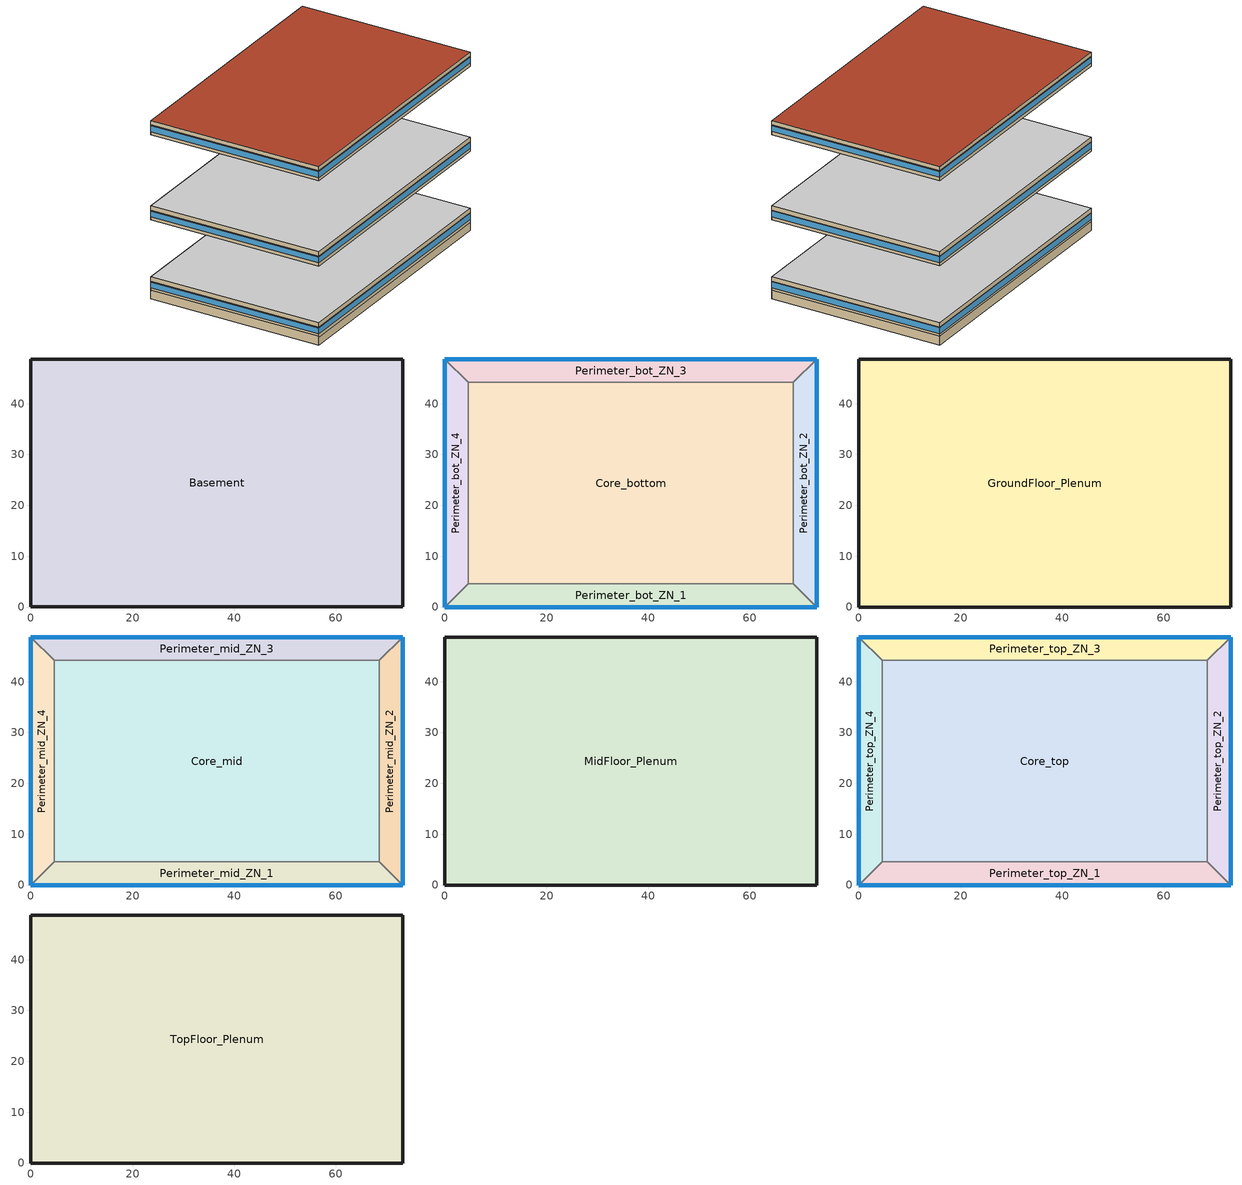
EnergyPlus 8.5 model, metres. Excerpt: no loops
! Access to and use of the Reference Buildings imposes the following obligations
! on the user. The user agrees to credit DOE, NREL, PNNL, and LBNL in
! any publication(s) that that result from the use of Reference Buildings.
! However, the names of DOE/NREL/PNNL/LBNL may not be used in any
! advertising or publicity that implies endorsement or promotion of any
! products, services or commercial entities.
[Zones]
Basement
 floor ground (ext-slab): 73.11,48.78 73.11,0.04 0,0.04 0,48.78 z-2.24
 wall ground (Underground Wall Non-res): 73.11,0.04 73.11,48.78 0,48.78 0,0.04 73.11,0.04 z-2.24:0.2
Core_bottom
 floor to Basement (INT-FLOOR-TOPSIDE): 68.53,44.16 68.53,4.57 4.57,4.57 4.57,44.16 z0
 wall to Perimeter_bot_ZN_2 (int-walls): 68.53,4.57 68.53,44.16 z0:2.74
 wall to Perimeter_bot_ZN_3 (int-walls): 68.53,44.16 4.57,44.16 z0:2.74
 wall to Perimeter_bot_ZN_1 (int-walls): 4.57,4.57 68.53,4.57 z0:2.74
 wall to Perimeter_bot_ZN_4 (int-walls): 4.57,44.16 4.57,4.57 z0:2.74
Perimeter_bot_ZN_1
 floor to Basement (INT-FLOOR-TOPSIDE): 68.53,4.57 73.11,0 0,0 4.57,4.57 z0
 wall outside (Mass Non-res Ext Wall): 0,0 73.11,0 z0:2.74
 wall to Perimeter_bot_ZN_2 (int-walls): 73.11,0 68.53,4.57 z0:2.74
 wall to Perimeter_bot_ZN_4 (int-walls): 4.57,4.57 0,0 z0:2.74
 window (Window Non-res Fixed): 0,0 73.11,0 z0.91:2.5
Perimeter_bot_ZN_2
 floor to Basement (INT-FLOOR-TOPSIDE): 68.53,44.16 73.11,48.74 73.11,0 68.53,4.57 z0
 wall outside (Mass Non-res Ext Wall): 73.11,0 73.11,48.74 z0:2.74
 wall to Perimeter_bot_ZN_3 (int-walls): 73.11,48.74 68.53,44.16 z0:2.74
 window (Window Non-res Fixed): 73.11,0 73.11,48.74 z0.91:2.5
Perimeter_bot_ZN_3
 floor to Basement (INT-FLOOR-TOPSIDE): 4.57,44.16 0,48.74 73.11,48.74 68.53,44.16 z0
 wall outside (Mass Non-res Ext Wall): 73.11,48.74 0,48.74 z0:2.74
 wall to Perimeter_bot_ZN_4 (int-walls): 0,48.74 4.57,44.16 z0:2.74
 window (Window Non-res Fixed): 73.11,48.74 0,48.74 z0.91:2.5
Perimeter_bot_ZN_4
 floor to Basement (INT-FLOOR-TOPSIDE): 4.57,4.57 0,0 0,48.74 4.57,44.16 z0
 wall outside (Mass Non-res Ext Wall): 0,48.74 0,0 z0:2.74
 window (Window Non-res Fixed): 0,48.74 0,0 z0.91:2.5
GroundFloor_Plenum
 floor to Perimeter_bot_ZN_1 (DropCeiling): 4.57,4.57 68.53,4.57 73.11,0 0,0 z2.74
 floor to Perimeter_bot_ZN_2 (DropCeiling): 73.11,48.74 73.11,0 68.53,4.57 68.53,44.16 z2.74
 floor to Perimeter_bot_ZN_3 (DropCeiling): 68.53,44.16 4.57,44.16 0,48.74 73.11,48.74 z2.74
 floor to Perimeter_bot_ZN_4 (DropCeiling): 4.57,44.16 4.57,4.57 0,0 0,48.74 z2.74
 floor to Core_bottom (DropCeiling): 68.53,4.57 4.57,4.57 4.57,44.16 68.53,44.16 z2.74
 wall outside (Mass Non-res Ext Wall): 73.11,0 73.11,48.74 0,48.74 0,0 73.11,0 z2.74:3.96
 ceiling adiabatic (INT-FLOOR-UNDERSIDE): 73.11,0 73.11,48.74 0,48.74 0,0 z3.96
Core_mid
 floor adiabatic (INT-FLOOR-TOPSIDE): 68.53,44.16 68.53,4.57 4.57,4.57 4.57,44.16 z19.82
 wall to Perimeter_mid_ZN_2 (int-walls): 68.53,4.57 68.53,44.16 z19.82:22.56
 wall to Perimeter_mid_ZN_3 (int-walls): 68.53,44.16 4.57,44.16 z19.82:22.56
 wall to Perimeter_mid_ZN_1 (int-walls): 4.57,4.57 68.53,4.57 z19.82:22.56
 wall to Perimeter_mid_ZN_4 (int-walls): 4.57,44.16 4.57,4.57 z19.82:22.56
Perimeter_mid_ZN_1
 floor adiabatic (INT-FLOOR-TOPSIDE): 68.53,4.57 73.11,0 0,0 4.57,4.57 z19.82
 wall outside (Mass Non-res Ext Wall): 0,0 73.11,0 z19.82:22.56
 wall to Perimeter_mid_ZN_2 (int-walls): 73.11,0 68.53,4.57 z19.82:22.56
 wall to Perimeter_mid_ZN_4 (int-walls): 4.57,4.57 0,0 z19.82:22.56
 window (Window Non-res Fixed): 0,0 73.11,0 z20.73:22.32
Perimeter_mid_ZN_2
 floor adiabatic (INT-FLOOR-TOPSIDE): 68.53,44.16 73.11,48.74 73.11,0 68.53,4.57 z19.82
 wall outside (Mass Non-res Ext Wall): 73.11,0 73.11,48.74 z19.82:22.56
 wall to Perimeter_mid_ZN_3 (int-walls): 73.11,48.74 68.53,44.16 z19.82:22.56
 window (Window Non-res Fixed): 73.11,0 73.11,48.74 z20.73:22.32
Perimeter_mid_ZN_3
 floor adiabatic (INT-FLOOR-TOPSIDE): 4.57,44.16 0,48.74 73.11,48.74 68.53,44.16 z19.82
 wall outside (Mass Non-res Ext Wall): 73.11,48.74 0,48.74 z19.82:22.56
 wall to Perimeter_mid_ZN_4 (int-walls): 0,48.74 4.57,44.16 z19.82:22.56
 window (Window Non-res Fixed): 73.11,48.74 0,48.74 z20.73:22.32
Perimeter_mid_ZN_4
 floor adiabatic (INT-FLOOR-TOPSIDE): 4.57,4.57 0,0 0,48.74 4.57,44.16 z19.82
 wall outside (Mass Non-res Ext Wall): 0,48.74 0,0 z19.82:22.56
 window (Window Non-res Fixed): 0,48.74 0,0 z20.73:22.32
MidFloor_Plenum
 floor to Perimeter_mid_ZN_1 (DropCeiling): 73.11,0 0,0 4.57,4.57 68.53,4.57 z22.56
 floor to Perimeter_mid_ZN_2 (DropCeiling): 73.11,0 68.53,4.57 68.53,44.16 73.11,48.74 z22.56
 floor to Perimeter_mid_ZN_3 (DropCeiling): 0,48.74 73.11,48.74 68.53,44.16 4.57,44.16 z22.56
 floor to Perimeter_mid_ZN_4 (DropCeiling): 0,0 0,48.74 4.57,44.16 4.57,4.57 z22.56
 floor to Core_mid (DropCeiling): 68.53,4.57 4.57,4.57 4.57,44.16 68.53,44.16 z22.56
 wall outside (Mass Non-res Ext Wall): 73.11,0 73.11,48.74 0,48.74 0,0 73.11,0 z22.56:23.78
 ceiling adiabatic (INT-FLOOR-UNDERSIDE): 73.11,48.74 0,48.74 0,0 73.11,0 z23.78
Core_top
 floor adiabatic (INT-FLOOR-TOPSIDE): 68.53,44.16 68.53,4.57 4.57,4.57 4.57,44.16 z43.6
 wall to Perimeter_top_ZN_2 (int-walls): 68.53,4.57 68.53,44.16 z43.6:46.34
 wall to Perimeter_top_ZN_3 (int-walls): 68.53,44.16 4.57,44.16 z43.6:46.34
 wall to Perimeter_top_ZN_1 (int-walls): 4.57,4.57 68.53,4.57 z43.6:46.34
 wall to Perimeter_top_ZN_4 (int-walls): 4.57,44.16 4.57,4.57 z43.6:46.34
Perimeter_top_ZN_1
 floor adiabatic (INT-FLOOR-TOPSIDE): 68.53,4.57 73.11,0 0,0 4.57,4.57 z43.6
 wall outside (Mass Non-res Ext Wall): 0,0 73.11,0 z43.6:46.34
 wall to Perimeter_top_ZN_2 (int-walls): 73.11,0 68.53,4.57 z43.6:46.34
 wall to Perimeter_top_ZN_4 (int-walls): 4.57,4.57 0,0 z43.6:46.34
 window (Window Non-res Fixed): 0,0 73.11,0 z44.51:46.1
Perimeter_top_ZN_2
 floor adiabatic (INT-FLOOR-TOPSIDE): 68.53,44.16 73.11,48.74 73.11,0 68.53,4.57 z43.6
 wall outside (Mass Non-res Ext Wall): 73.11,0 73.11,48.74 z43.6:46.34
 wall to Perimeter_top_ZN_3 (int-walls): 73.11,48.74 68.53,44.16 z43.6:46.34
 window (Window Non-res Fixed): 73.11,0 73.11,48.74 z44.51:46.1
Perimeter_top_ZN_3
 floor adiabatic (INT-FLOOR-TOPSIDE): 4.57,44.16 0,48.74 73.11,48.74 68.53,44.16 z43.6
 wall outside (Mass Non-res Ext Wall): 73.11,48.74 0,48.74 z43.6:46.34
 wall to Perimeter_top_ZN_4 (int-walls): 0,48.74 4.57,44.16 z43.6:46.34
 window (Window Non-res Fixed): 73.11,48.74 0,48.74 z44.51:46.1
Perimeter_top_ZN_4
 floor adiabatic (INT-FLOOR-TOPSIDE): 4.57,4.57 0,0 0,48.74 4.57,44.16 z43.6
 wall outside (Mass Non-res Ext Wall): 0,48.74 0,0 z43.6:46.34
 window (Window Non-res Fixed): 0,48.74 0,0 z44.51:46.1
TopFloor_Plenum
 floor to Perimeter_top_ZN_1 (DropCeiling): 73.11,0 0,0 4.57,4.57 68.53,4.57 z46.34
 floor to Perimeter_top_ZN_2 (DropCeiling): 73.11,0 68.53,4.57 68.53,44.16 73.11,48.74 z46.34
 floor to Perimeter_top_ZN_3 (DropCeiling): 0,48.74 73.11,48.74 68.53,44.16 4.57,44.16 z46.34
 floor to Perimeter_top_ZN_4 (DropCeiling): 0,0 0,48.74 4.57,44.16 4.57,4.57 z46.34
 floor to Core_top (DropCeiling): 4.57,44.16 68.53,44.16 68.53,4.57 4.57,4.57 z46.34
 wall outside (Mass Non-res Ext Wall): 73.11,0 73.11,48.74 0,48.74 0,0 73.11,0 z46.34:47.56
 roof outside (IEAD Non-res Roof): 73.11,0 73.11,48.74 0,48.74 0,0 z47.56
[Building]
Ref Bldg Large Office New2004_v1.3_5.0: North Axis {deg}=0; Terrain=City; Loads Convergence Tolerance Value=0.04; Temperature Convergence Tolerance Value {deltaC}=0.2; Solar Distribution=FullInteriorAndExterior; Maximum Number of Warmup Days=25; Minimum Number of Warmup Days=6
[Site:Location]
USA WA-SEATTLE: Latitude {deg}=47.45; Longitude {deg}=-122.3; Time Zone {hr}=-8; Elevation {m}=122
[SizingPeriod:DesignDay] Day of Month=21; Humidity Condition Type=Wetbulb; Barometric Pressure {Pa}=99868; Rain Indicator=No; Snow Indicator=No; Daylight Saving Time Indicator=No; Solar Model Indicator=ASHRAEClearSky
Name | Month | Day Type | Maximum Dry-Bulb Temperature {C} | Daily Dry-Bulb Temperature Range {deltaC} | Wetbulb or DewPoint at Maximum Dry-Bulb {C} | Wind Speed {m/s} | Wind Direction {deg} | Sky Clearness
SEATTLE Ann Htg 99.6% Condns DB | 12 | WinterDesignDay | -4.5 | 0 | -4.5 | 4.2 | 20 | 0
SEATTLE Ann Clg .4% Condns WB=>MDB | 8 | SummerDesignDay | 28 | 10.1 | 19.2 | 4.3 | 0 | 1
[Site:GroundTemperature:BuildingSurface]
19.744, 19.735, 19.741, 19.771, 19.825, 20.04, 20.738, 21.085, 20.449, 19.986, 19.848, 19.775
[Site:WaterMainsTemperature]
Calculation Method=CORRELATION; Annual Average Outdoor Air Temperature {C}=10.86; Maximum Difference In Monthly Average Outdoor Air Temperatures {deltaC}=13.5
[Material] Thermal Absorptance=0.9
Name | Roughness | Thickness {m} | Conductivity {W/m-K} | Density {kg/m3} | Specific Heat {J/kg-K} | Solar Absorptance | Visible Absorptance
Mass NonRes Wall Insulation | MediumRough | 0.0365395 | 0.049 | 265 | 836.8 | 0.7 | 0.7
IEAD NonRes Roof Insulation | MediumRough | 0.124663 | 0.049 | 265 | 836.8 | 0.7 | 0.7
UGWall NonRes Insulation | MediumRough | 0.0001 | 0.049 | 265 | 836.8 | 0.7 | 0.7
Std Wood 6inch | MediumSmooth | 0.15 | 0.12 | 540 | 1210 | 0.7 | 0.7
1/2IN Gypsum | Smooth | 0.0127 | 0.16 | 784.9 | 830 | 0.92 | 0.92
1IN Stucco | Smooth | 0.0253 | 0.6918 | 1858 | 837 | 0.92 | 0.92
8IN CONCRETE HW | Rough | 0.2032 | 1.311 | 2240 | 836.8 | 0.7 | 0.7
HW CONCRETE; MAT-CC05 4 HW CONCRETE | Rough | 0.1016 | 1.311 | 2240 | 836.8 | 0.7 | 0.7
Roof Membrane | VeryRough | 0.0095 | 0.16 | 1121.29 | 1460 | 0.7 | 0.7
Metal Decking | MediumSmooth | 0.0015 | 45.006 | 7680 | 418.4 | 0.7 | 0.3
Std AC02 | MediumSmooth | 0.0127 | 0.057 | 288 | 1339 | 0.7 | 0.2
[Material:NoMass]
CP02 CARPET PAD: Roughness=VeryRough; Thermal Resistance {m2-K/W}=0.2165; Thermal Absorptance=0.9; Solar Absorptance=0.7; Visible Absorptance=0.8
[WindowMaterial:SimpleGlazingSystem]
NonRes Fixed Assembly Window: U-Factor {W/m2-K}=3.23646; Solar Heat Gain Coefficient=0.39
[Construction]
Mass Non-res Ext Wall: 1IN Stucco, 8IN Concrete HW, Mass NonRes Wall Insulation, 1/2IN Gypsum
IEAD Non-res Roof: Roof Membrane, IEAD NonRes Roof Insulation, Metal Decking
ext-slab: HW CONCRETE, CP02 CARPET PAD
int-walls: 1/2IN Gypsum, 1/2IN Gypsum
INT-FLOOR-TOPSIDE: MAT-CC05 4 HW CONCRETE, CP02 CARPET PAD
INT-FLOOR-UNDERSIDE: CP02 CARPET PAD, MAT-CC05 4 HW CONCRETE
Underground Wall Non-res: 8IN Concrete HW, UGWall NonRes Insulation
Window Non-res Fixed: NonRes Fixed Assembly Window
DropCeiling: Std AC02
InteriorFurnishings: Std Wood 6inch
[Zone]
Basement: 0, 0.04, 0.2, 1, 1, autocalculate, Yes
Core_bottom; Core_top; Perimeter_bot_ZN_1; Perimeter_bot_ZN_2; Perimeter_bot_ZN_3; Perimeter_bot_ZN_4; Perimeter_top_ZN_1; Perimeter_top_ZN_2; Perimeter_top_ZN_3; Perimeter_top_ZN_4: 0, 0, 0, 1, 1, autocalculate, Yes
Core_mid; Perimeter_mid_ZN_1; Perimeter_mid_ZN_2; Perimeter_mid_ZN_3; Perimeter_mid_ZN_4: 0, 0, 0, 1, 10, autocalculate, Yes
GroundFloor_Plenum; TopFloor_Plenum: 0, 0, 0, 1, 1, autocalculate, No
MidFloor_Plenum: 0, 0, 0, 1, 10, autocalculate, No
[InternalMass] Construction=InteriorFurnishings
Name | Zone | Surface Area {m2}
Basement Internal Mass | Basement | 7126.21
Core_bottom Internal Mass | Core_bottom | 5064.65
Core_mid Internal Mass | Core_mid | 5064.65
Core_top Internal Mass | Core_top | 5064.65
Perimeter_bot_ZN_1 Internal Mass | Perimeter_bot_ZN_1 | 626.8394
Perimeter_bot_ZN_2 Internal Mass | Perimeter_bot_ZN_2 | 403.9503
Perimeter_bot_ZN_3 Internal Mass | Perimeter_bot_ZN_3 | 626.8257
Perimeter_bot_ZN_4 Internal Mass | Perimeter_bot_ZN_4 | 403.9503
Perimeter_mid_ZN_1 Internal Mass | Perimeter_mid_ZN_1 | 626.8394
Perimeter_mid_ZN_2 Internal Mass | Perimeter_mid_ZN_2 | 403.9503
Perimeter_mid_ZN_3 Internal Mass | Perimeter_mid_ZN_3 | 626.8257
Perimeter_mid_ZN_4 Internal Mass | Perimeter_mid_ZN_4 | 403.9503
Perimeter_top_ZN_1 Internal Mass | Perimeter_top_ZN_1 | 626.8394
Perimeter_top_ZN_2 Internal Mass | Perimeter_top_ZN_2 | 403.9503
Perimeter_top_ZN_3 Internal Mass | Perimeter_top_ZN_3 | 626.8257
Perimeter_top_ZN_4 Internal Mass | Perimeter_top_ZN_4 | 403.9503
[People] Number of People Schedule=BLDG_OCC_SCH; Number of People Calculation Method=Area/Person; Fraction Radiant=0.3; Sensible Heat Fraction=AUTOCALCULATE; Activity Level Schedule=ACTIVITY_SCH; Enable ASHRAE 55 Comfort Warnings=No; Mean Radiant Temperature Calculation Type=ZoneAveraged; Work Efficiency Schedule=WORK_EFF_SCH; Clothing Insulation Calculation Method=ClothingInsulationSchedule; Clothing Insulation Schedule=CLOTHING_SCH; Air Velocity Schedule=AIR_VELO_SCH; Thermal Comfort Model 1 Type=FANGER
Name | Zone or ZoneList | Zone Floor Area per Person {m2/person}
Basement People | Basement | 37.16
Core_bottom People | Core_bottom | 18.58
Core_mid People | Core_mid | 18.58
Core_top People | Core_top | 18.58
Perimeter_bot_ZN_1 People | Perimeter_bot_ZN_1 | 18.58
Perimeter_bot_ZN_2 People | Perimeter_bot_ZN_2 | 18.58
Perimeter_bot_ZN_3 People | Perimeter_bot_ZN_3 | 18.58
Perimeter_bot_ZN_4 People | Perimeter_bot_ZN_4 | 18.58
Perimeter_mid_ZN_1 People | Perimeter_mid_ZN_1 | 18.58
Perimeter_mid_ZN_2 People | Perimeter_mid_ZN_2 | 18.58
Perimeter_mid_ZN_3 People | Perimeter_mid_ZN_3 | 18.58
Perimeter_mid_ZN_4 People | Perimeter_mid_ZN_4 | 18.58
Perimeter_top_ZN_1 People | Perimeter_top_ZN_1 | 18.58
Perimeter_top_ZN_2 People | Perimeter_top_ZN_2 | 18.58
Perimeter_top_ZN_3 People | Perimeter_top_ZN_3 | 18.58
Perimeter_top_ZN_4 People | Perimeter_top_ZN_4 | 18.58
[Lights] Design Level Calculation Method=Watts/Area; Watts per Zone Floor Area {W/m2}=10.76; Return Air Fraction=0; Fraction Radiant=0.7; Fraction Visible=0.2; Fraction Replaceable=1; Return Air Fraction Calculated from Plenum Temperature=No
Name | Zone or ZoneList | Schedule
Basement_Lights | Basement | Basement_BLDG_LIGHT_SCH
Core_bottom_Lights | Core_bottom | Core_bottom_BLDG_LIGHT_SCH
Core_mid_Lights | Core_mid | Core_mid_BLDG_LIGHT_SCH
Core_top_Lights | Core_top | Core_top_BLDG_LIGHT_SCH
Perimeter_bot_ZN_1_Lights | Perimeter_bot_ZN_1 | Perimeter_bot_ZN_1_BLDG_LIGHT_SCH
Perimeter_bot_ZN_2_Lights | Perimeter_bot_ZN_2 | Perimeter_bot_ZN_2_BLDG_LIGHT_SCH
Perimeter_bot_ZN_3_Lights | Perimeter_bot_ZN_3 | Perimeter_bot_ZN_3_BLDG_LIGHT_SCH
Perimeter_bot_ZN_4_Lights | Perimeter_bot_ZN_4 | Perimeter_bot_ZN_4_BLDG_LIGHT_SCH
Perimeter_mid_ZN_1_Lights | Perimeter_mid_ZN_1 | Perimeter_mid_ZN_1_BLDG_LIGHT_SCH
Perimeter_mid_ZN_2_Lights | Perimeter_mid_ZN_2 | Perimeter_mid_ZN_2_BLDG_LIGHT_SCH
Perimeter_mid_ZN_3_Lights | Perimeter_mid_ZN_3 | Perimeter_mid_ZN_3_BLDG_LIGHT_SCH
Perimeter_mid_ZN_4_Lights | Perimeter_mid_ZN_4 | Perimeter_mid_ZN_4_BLDG_LIGHT_SCH
Perimeter_top_ZN_1_Lights | Perimeter_top_ZN_1 | Perimeter_top_ZN_1_BLDG_LIGHT_SCH
Perimeter_top_ZN_2_Lights | Perimeter_top_ZN_2 | Perimeter_top_ZN_2_BLDG_LIGHT_SCH
Perimeter_top_ZN_3_Lights | Perimeter_top_ZN_3 | Perimeter_top_ZN_3_BLDG_LIGHT_SCH
Perimeter_top_ZN_4_Lights | Perimeter_top_ZN_4 | Perimeter_top_ZN_4_BLDG_LIGHT_SCH
[ElectricEquipment] Schedule=BLDG_EQUIP_SCH; Design Level Calculation Method=Watts/Area; Watts per Zone Floor Area {W/m2}=10.76; Fraction Latent=0; Fraction Radiant=0.5; Fraction Lost=0
Name | Zone or ZoneList
Basement_PlugMisc_Equip | Basement
Core_bottom_PlugMisc_Equip | Core_bottom
Core_mid_PlugMisc_Equip | Core_mid
Core_top_PlugMisc_Equip | Core_top
Perimeter_bot_ZN_1_PlugMisc_Equip | Perimeter_bot_ZN_1
Perimeter_bot_ZN_2_PlugMisc_Equip | Perimeter_bot_ZN_2
Perimeter_bot_ZN_3_PlugMisc_Equip | Perimeter_bot_ZN_3
Perimeter_bot_ZN_4_PlugMisc_Equip | Perimeter_bot_ZN_4
Perimeter_mid_ZN_1_PlugMisc_Equip | Perimeter_mid_ZN_1
Perimeter_mid_ZN_2_PlugMisc_Equip | Perimeter_mid_ZN_2
Perimeter_mid_ZN_3_PlugMisc_Equip | Perimeter_mid_ZN_3
Perimeter_mid_ZN_4_PlugMisc_Equip | Perimeter_mid_ZN_4
Perimeter_top_ZN_1_PlugMisc_Equip | Perimeter_top_ZN_1
Perimeter_top_ZN_2_PlugMisc_Equip | Perimeter_top_ZN_2
Perimeter_top_ZN_3_PlugMisc_Equip | Perimeter_top_ZN_3
Perimeter_top_ZN_4_PlugMisc_Equip | Perimeter_top_ZN_4
[ZoneInfiltration:DesignFlowRate] Schedule=INFIL_QUARTER_ON_SCH; Design Flow Rate Calculation Method=Flow/ExteriorArea; Flow per Exterior Surface Area {m3/s-m2}=0.000302; Constant Term Coefficient=1; Temperature Term Coefficient=0; Velocity Term Coefficient=0; Velocity Squared Term Coefficient=0
Name | Zone or ZoneList
GroundFloor_Plenum_Infiltration | GroundFloor_Plenum
MidFloor_Plenum_Infiltration | MidFloor_Plenum
Perimeter_bot_ZN_1_Infiltration | Perimeter_bot_ZN_1
Perimeter_bot_ZN_2_Infiltration | Perimeter_bot_ZN_2
Perimeter_bot_ZN_3_Infiltration | Perimeter_bot_ZN_3
Perimeter_bot_ZN_4_Infiltration | Perimeter_bot_ZN_4
Perimeter_mid_ZN_1_Infiltration | Perimeter_mid_ZN_1
Perimeter_mid_ZN_2_Infiltration | Perimeter_mid_ZN_2
Perimeter_mid_ZN_3_Infiltration | Perimeter_mid_ZN_3
Perimeter_mid_ZN_4_Infiltration | Perimeter_mid_ZN_4
Perimeter_top_ZN_1_Infiltration | Perimeter_top_ZN_1
Perimeter_top_ZN_2_Infiltration | Perimeter_top_ZN_2
Perimeter_top_ZN_3_Infiltration | Perimeter_top_ZN_3
Perimeter_top_ZN_4_Infiltration | Perimeter_top_ZN_4
TopFloor_Plenum_Infiltration | TopFloor_Plenum
[Exterior:Lights]
Exterior Facade Lighting: Schedule=ALWAYS_ON; Design Level {W}=51262; Control Option=AstronomicalClock
[Exterior:FuelEquipment]
Elevators: Fuel Use Type=Electricity; Schedule=BLDG_ELEVATORS; Design Level {W}=244444
[AirLoopHVAC:ReturnPlenum]
Name | Zone
VAV_2 Return Plenum | MidFloor_Plenum
VAV_1 Return Plenum | GroundFloor_Plenum
VAV_3 Return Plenum | TopFloor_Plenum
[EnergyManagementSystem:ProgramCallingManager]
GettimeV: EndOfSystemTimestepBeforeHVACReporting; GetTimelagV
[EnergyManagementSystem:Program]
GetTimelagV: SET currentMinuteV = Minute; SET currentMonthV = Month; SET currentDayOfMonthV = DayOfMonth; Set currentHourV = Hour
[EnergyManagementSystem:GlobalVariable]
currentMinuteV
currentMonthV
currentDayOfMonthV
currentHourV
[EnergyManagementSystem:OutputVariable] Type of Data in Variable=Averaged; Update Frequency=SystemTimestep
Name | EMS Variable
currentMinuteV | currentMinuteV
currentHourV | currentHourV
currentDayOfMonthV | currentDayOfMonthV
currentMonthV | currentMonthV
[ExternalInterface:Schedule]
Name | Initial Value
Basement_CLGSETP_SCH; Core_bottom_CLGSETP_SCH; Core_mid_CLGSETP_SCH; Core_top_CLGSETP_SCH; Perimeter_bot_ZN_1_CLGSETP_SCH; Perimeter_bot_ZN_2_CLGSETP_SCH; Perimeter_bot_ZN_3_CLGSETP_SCH; Perimeter_bot_ZN_4_CLGSETP_SCH; Perimeter_mid_ZN_1_CLGSETP_SCH; Perimeter_mid_ZN_2_CLGSETP_SCH; Perimeter_mid_ZN_3_CLGSETP_SCH; Perimeter_mid_ZN_4_CLGSETP_SCH; Perimeter_top_ZN_1_CLGSETP_SCH; Perimeter_top_ZN_2_CLGSETP_SCH; Perimeter_top_ZN_3_CLGSETP_SCH; Perimeter_top_ZN_4_CLGSETP_SCH | 24
Basement_BLDG_LIGHT_SCH; Core_bottom_BLDG_LIGHT_SCH; Core_mid_BLDG_LIGHT_SCH; Core_top_BLDG_LIGHT_SCH; Perimeter_bot_ZN_1_BLDG_LIGHT_SCH; Perimeter_bot_ZN_2_BLDG_LIGHT_SCH; Perimeter_bot_ZN_3_BLDG_LIGHT_SCH; Perimeter_bot_ZN_4_BLDG_LIGHT_SCH; Perimeter_mid_ZN_1_BLDG_LIGHT_SCH; Perimeter_mid_ZN_2_BLDG_LIGHT_SCH; Perimeter_mid_ZN_3_BLDG_LIGHT_SCH; Perimeter_mid_ZN_4_BLDG_LIGHT_SCH; Perimeter_top_ZN_1_BLDG_LIGHT_SCH; Perimeter_top_ZN_2_BLDG_LIGHT_SCH; Perimeter_top_ZN_3_BLDG_LIGHT_SCH; Perimeter_top_ZN_4_BLDG_LIGHT_SCH | 1
[AvailabilityManager:NightCycle] Applicability Schedule=ALWAYS_ON; Fan Schedule=HVACOperationSchd; Control Type=CycleOnAny; Thermostat Tolerance {deltaC}=1; Cycling Run Time {s}=1800
VAV_1 Availability Manager; VAV_2 Availability Manager; VAV_3 Availability Manager; VAV_5 Availability Manager
[UtilityCost:Tariff]
Name | Output Meter | Conversion Factor Choice | Season Schedule | Demand Window Length | Monthly Charge or Variable | Group
PugetSound_26_LargeDemandGeneral | Electricity:Facility | kWh | PugetSoundSeasonsSched | HalfHour | 29.1 | Comm Elect
PugetSound_25_DemandGeneralService | Electricity:Facility | kWh | PugetSoundSeasonsSched | HalfHour | 24.9 | Comm Elect
PugetSound_24_GeneralService | Electricity:Facility | kWh | PugetSoundSeasonsSched | HalfHour | 5.5 | Comm Elect
WA_EIAMonthlyRateGas | Gas:Facility | MCF |  |  | 0 | Comm Gas
[UtilityCost:Qualify] Variable=TotalDemand; Season=Annual; Threshold Test=Count
Name | Tariff | Qualify Type | Threshold Value or Variable | Number of Months
Min350kw | PugetSound_26_LargeDemandGeneral | Minimum | 350 | 12
Max350kw | PugetSound_25_DemandGeneralService | Maximum | 350 | 1
Min50kw | PugetSound_25_DemandGeneralService | Minimum | 50 | 12
Max50kw | PugetSound_24_GeneralService | Maximum | 50 | 1
[UtilityCost:Charge:Simple]
Name | Tariff | Source Variable | Season | Category Variable | Cost per Unit Value or Variable
WinterAnnualDemandCharge | PugetSound_26_LargeDemandGeneral | totalDemand | Winter | DemandCharges | 6.99
SummerAnnualDemandCharge | PugetSound_26_LargeDemandGeneral | totalDemand | Summer | DemandCharges | 4.65
AnnualSummerEnergyCharge | PugetSound_26_LargeDemandGeneral | totalEnergy | Annual | EnergyCharges | 0.047751
TaxofEightPtFivePercent | PugetSound_26_LargeDemandGeneral | SubTotal | Annual | Taxes | 0.085
TaxofEightPtFivePercent | PugetSound_25_DemandGeneralService | SubTotal | Annual | Taxes | 0.085
WinterEnergy | PugetSound_24_GeneralService | totalEnergy | Winter | EnergyCharges | 0.067662
SummerEnergy | PugetSound_24_GeneralService | totalEnergy | Summer | EnergyCharges | 0.065084
TaxofEightPtFivePercent | PugetSound_24_GeneralService | SubTotal | Annual | Taxes | 0.085
MonthlyRateGasCharge | WA_EIAMonthlyRateGas | totalEnergy | Annual | EnergyCharges | WA_MonthlyGasRates
TaxofEightPtFivePercent | WA_EIAMonthlyRateGas | SubTotal | Annual | Taxes | 0.085
[UtilityCost:Charge:Block] Tariff=PugetSound_25_DemandGeneralService; Block Size 2 Value or Variable=remaining
Name | Source Variable | Season | Category Variable | Block Size 1 Value or Variable | Block 1 Cost per Unit Value or Variable | Block 2 Cost per Unit Value or Variable
SummerDemandCharge | totalDemand | Summer | DemandCharges | 50 | 0 | 4.44
WinterDemandCharge | totalDemand | Winter | DemandCharges | 50 | 0 | 6.66
WinterEnergyCharge | totalEnergy | Winter | EnergyCharges | 20000 | 0.069734 | 0.052378
SummerEnergyCharge | totalEnergy | Summer | EnergyCharges | 20000 | 0.06277 | 0.052378
[UtilityCost:Variable]
WA_MonthlyGasRates: Tariff=WA_EIAMonthlyRateGas; Variable Type=Currency; January Value=8.33; February Value=8.31; March Value=8.16; April Value=8.23; May Value=7.4; June Value=7.62; July Value=7.88; August Value=8.04; September Value=7.83; October Value=8.06; November Value=8.37; December Value=8.19
[Schedule:Compact]
ALWAYS_ON: Through: 12/31, For: AllDays, Until: 24:00, 1
BLDG_ELEVATORS: Through: 12/31, For: AllDays, Until: 04:00, 0.05, Until: 05:00, 0.1, Until: 06:00, 0.2, Until: 07:00, 0.4, Until: 09:00, 0.5, Until: 10:00, 0.35, Until: 16:00, 0.15, Until: 17:00, 0.35, Until: 19:00, 0.5, Until: 21:00, 0.4, Until: 22:00, 0.3, Until: 23:00, 0.2, Until: 24:00, 0.1
INFIL_QUARTER_ON_SCH: Through: 12/31, For: Weekdays SummerDesignDay, Until: 06:00, 1, Until: 22:00, 0.25, Until: 24:00, 1, For: Saturday WinterDesignDay, Until: 06:00, 1, Until: 18:00, 0.25, Until: 24:00, 1, For: Sunday Holidays AllOtherDays, Until: 24:00, 1
BLDG_OCC_SCH: Through: 12/31, For: SummerDesignDay, Until: 06:00, 0, Until: 22:00, 1, Until: 24:00, 0.05, For: Weekdays, Until: 06:00, 0, Until: 07:00, 0.1, Until: 08:00, 0.2, Until: 12:00, 0.95, Until: 13:00, 0.5, Until: 17:00, 0.95, Until: 18:00, 0.7, Until: 20:00, 0.4, Until: 22:00, 0.1, Until: 24:00, 0.05, For: Saturday, Until: 06:00, 0, Until: 08:00, 0.1, Until: 14:00, 0.5, Until: 17:00, 0.1, Until: 24:00, 0, For: AllOtherDays, Until: 24:00, 0
BLDG_EQUIP_SCH: Through: 12/31, For: Weekdays, Until: 08:00, 0.4, Until: 12:00, 0.9, Until: 13:00, 0.8, Until: 17:00, 0.9, Until: 18:00, 0.8, Until: 20:00, 0.6, Until: 22:00, 0.5, Until: 24:00, 0.4, For: Saturday, Until: 06:00, 0.3, Until: 08:00, 0.4, Until: 14:00, 0.5, Until: 17:00, 0.35, Until: 24:00, 0.3, For: SummerDesignDay, Until: 24:00, 1, For: WinterDesignDay, Until: 24:00, 0, For: AllOtherDays, Until: 24:00, 0.3
ACTIVITY_SCH: Through: 12/31, For: AllDays, Until: 24:00, 120
WORK_EFF_SCH: Through: 12/31, For: AllDays, Until: 24:00, 0
AIR_VELO_SCH: Through: 12/31, For: AllDays, Until: 24:00, 0.2
CLOTHING_SCH: Through: 04/30, For: AllDays, Until: 24:00, 1, Through: 09/30, For: AllDays, Until: 24:00, 0.5, Through: 12/31, For: AllDays, Until: 24:00, 1
HVACOperationSchd: Through: 12/31, For: Weekdays SummerDesignDay, Until: 06:00, 0, Until: 22:00, 1, Until: 24:00, 0, For: Saturday WinterDesignDay, Until: 06:00, 0, Until: 18:00, 1, Until: 24:00, 0, For: AllOtherDays, Until: 24:00, 0
PugetSoundSeasonsSched: Through: 3/31, For: AllDays, Until: 24:00, 1, Through: 9/30, For: AllDays, Until: 24:00, 3, Through: 12/31, For: AllDays, Until: 24:00, 1
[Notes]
DOE Commercial Reference Building
Large office, new construction 90.1-2004
EnergyPlus Version 5.0
ASHRAE Standards 90.1-2004 and 62-1999
Description:  12 story plus basement, office building.
Form:         Area = 46,320 m2 (498,588 ft2); Number of Stories = 12; Shape = rectangle, Aspect ratio = 1.5
Envelope:     Envelope thermal properties vary with climate according to ASHRAE Standard 90.1-2004.
Opaque constructions: mass walls; built-up flat roof (insulation above deck); slab-on-grade floor
Windows: window-to-wall ratio = 38.0%, equal distribution of windows
Infiltration in perimeter zones only
= 0.4 cfm/ft2 above grade wall area at 0.3 in wc (75 Pa) adjusted to 0.016 in wc (4 Pa).
25% of full value when ventilation system on.
HVAC:         2 water-cooled chillers, VAV with reheat and plenum zones
Economizer per 90.1-2004
Int. gains:   lights = 10.76 W/m2 (1.0 W/ft2) (building area method);
elec. plug loads = 10.76 W/m2 (1.0 W/ft2)
gas plug load = 0 W/m2 (0 W/ft2)
people = 2,397 total, 5.38/100 m2 (5.0/1000 ft2); basement 2.69/100 m2 (2.5/1000 ft2)
elevators = 12 @ 25 HP each, 91% motor efficiency, motor heat exhausted directly
Detached Shading:               None
Daylight:                       None
Natural Ventilation:            None
Zonal Equipment:                None
Air Primary Loops:              VAV WITH REHEAT
Plant Loops:                    SHWSys1, HeatSys1, CoolSys1, TowerWaterSys
System Equipment Autosize:      Yes
Purchased Cooling:              None
Purchased Heating:              None
Coils:                          Coil:Cooling:Water; Coil:Heating:Water
Pumps:                          Yes
Boilers:                        Boiler:HotWater (gas-fired)
Chillers:                       Chiller:Electric:ReformulatedEIR (water-cooled)
Reference citation for the Commercial Reference Buildings:
Deru, M.; Field, K.; Studer, D.; Benne, K.; Griffith, B.; Torcellini, P;
Halverson, M.; Winiarski, D.; Liu, B.; Rosenberg, M.; Huang, J.;
Yazdanian, M.; Crawley, D. (2010).
U.S. Department of Energy Commercial Reference Building Models of the National Building Stock.
Washington, DC: U.S. Department of Energy, Energy Efficiency and
Renewable Energy, Office of Building Technologies.
***GENERAL SIMULATION PARAMETERS***
Number of Zones: 19
***MISC SIMULATION PARAMETERS***
WeatherFileName=USA_WA_Seattle-Tacoma_TMY2.epw
